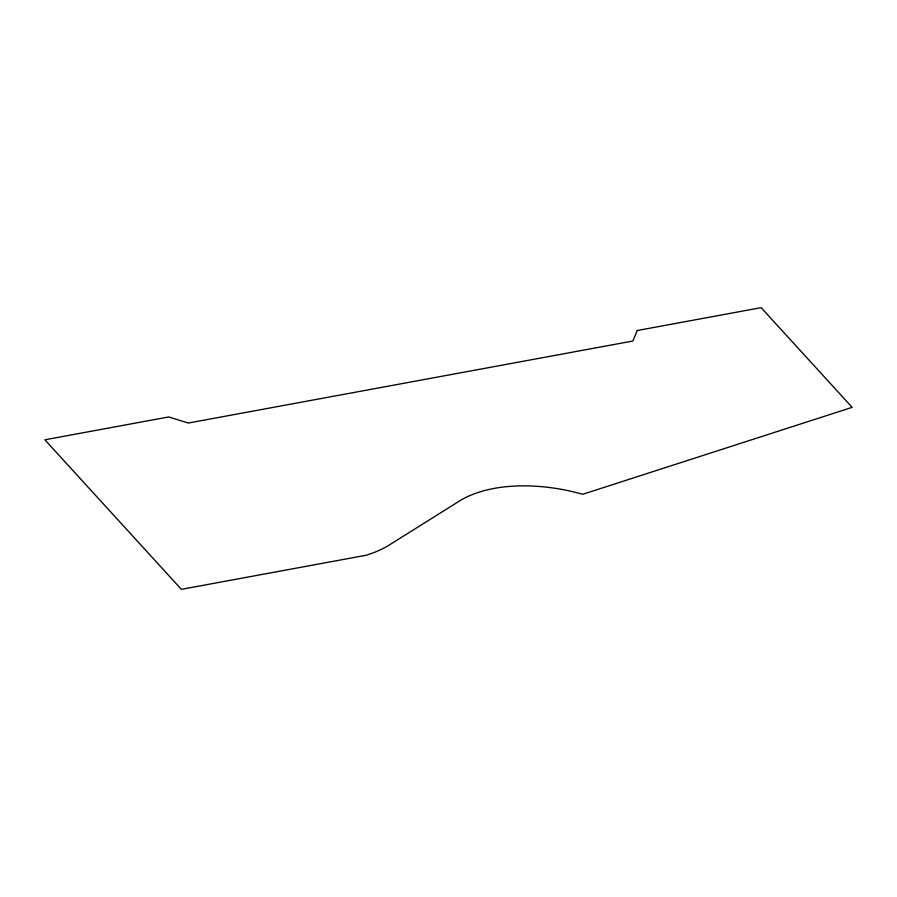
<?xml version="1.0" encoding="UTF-8"?>
<svg xmlns="http://www.w3.org/2000/svg" width="897" height="897" viewBox="0 0 897 897"><rect width="100%" height="100%" fill="white"/><g stroke="black" fill="none" stroke-linecap="round" stroke-linejoin="round"><path stroke-width="1.35" d="M637.229 330.522L632.878 341.028L188.28 423.048L168.759 416.948L44.85 439.799L181.373 589.34L365.841 555.31A139.64 77.075 15.1 0 0 389.399 544.928L457.201 502.443A129.471 71.457 15.1 0 1 582.781 494.269L852.15 407.35L761.138 307.66L637.229 330.522"/></g></svg>
